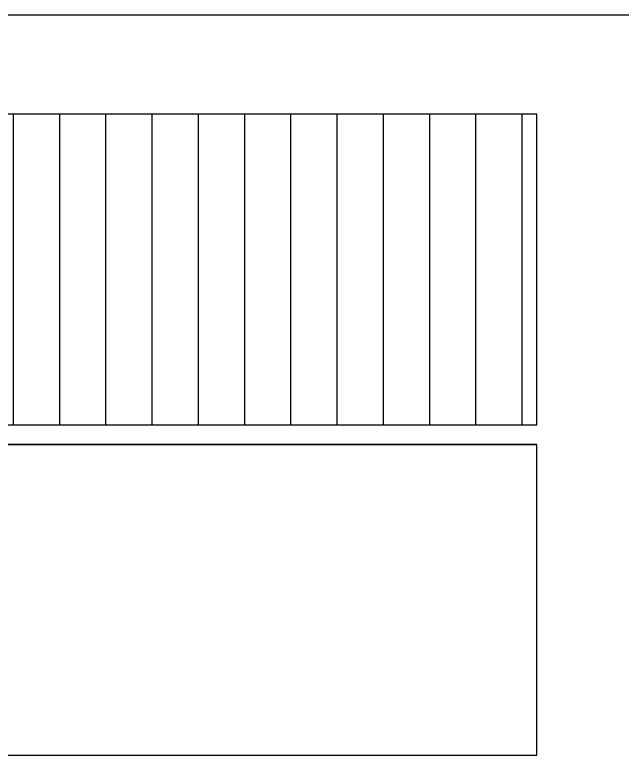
# Model space of a CAD drawing. Header units: millimetres. Extents: x 101 to 2864, y 2 to 1622.
# Drawn here: x 2651 to 2742.8, y 445.5 to 559 of the extents above; entities that cross this region are included whole.
import ezdxf

# ---------------------------------------------------------------- set-up
doc = ezdxf.new("R2010")
doc.units = ezdxf.units.MM
doc.layers.add('LayerEstreito', color=2, linetype='Continuous')

msp = doc.modelspace()

# ---------------------------------------------------------------- hatches: boundary and pattern name
at = {"layer": 'LayerEstreito'}
h = msp.add_hatch(dxfattribs=at)
h.set_pattern_fill('_USER', color=256, scale=7, angle=90, pattern_type=0)
h.set_pattern_definition([(90, (-401.2754, 328.95), (-7, 4e-16), [])])
h.paths.add_polyline_path([(2459.95639, 543.95012), (2459.95639, 496.95012), (2729.95639, 496.95012), (2729.95639, 543.95012)])

# ---------------------------------------------------------------- linework, layer by layer
for points in [[(2744.95639, 328.95012), (2744.95639, 328.95012), (2744.95639, 558.95012), (2444.95639, 558.95012), (2444.95639, 328.95012)], [(2729.95639, 496.95012), (2729.95639, 543.95012), (2459.95639, 543.95012), (2459.95639, 496.95012)], [(2459.95639, 543.95012), (2459.95639, 496.95012), (2729.95639, 496.95012), (2729.95639, 543.95012), (2459.95639, 543.95012), (2459.95639, 496.95012)], [(2729.95639, 496.95012), (2729.95639, 543.95012)], [(2459.95639, 493.95012), (2729.95639, 493.95012)], [(2459.95639, 493.95012), (2459.95639, 446.95012), (2729.95639, 446.95012), (2729.95639, 493.95012), (2459.95639, 493.95012), (2459.95639, 446.95012)], [(2729.95639, 446.95012), (2729.95639, 493.95012)], [(2729.95639, 446.95012), (2729.95639, 493.95012)]]:
    msp.add_lwpolyline(points, dxfattribs=at)

doc.saveas('drawing.dxf')
